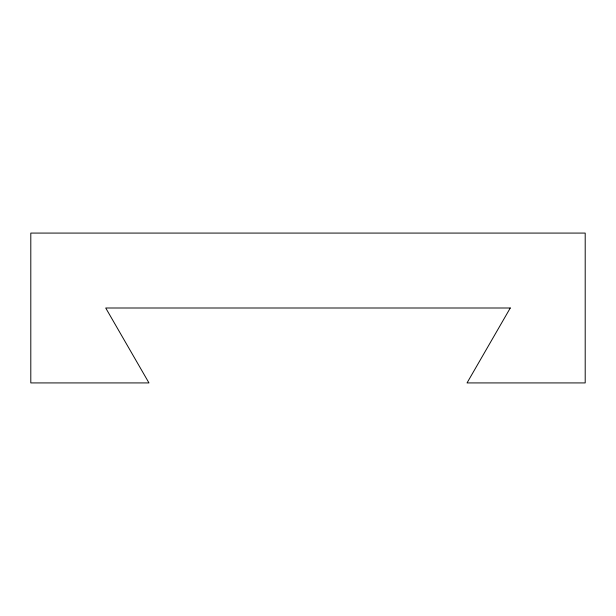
<?xml version="1.0" encoding="UTF-8"?>
<svg xmlns="http://www.w3.org/2000/svg" width="616" height="616" viewBox="0 0 616 616"><rect width="100%" height="100%" fill="white"/><g stroke="black" fill="none" stroke-linecap="round" stroke-linejoin="round"><path stroke-width="0.92" d="M510.279 308L467.028 382.921L585.2 382.921L585.2 233.079L30.8 233.079L30.8 382.921L148.972 382.921L105.721 308L510.279 308"/></g></svg>
